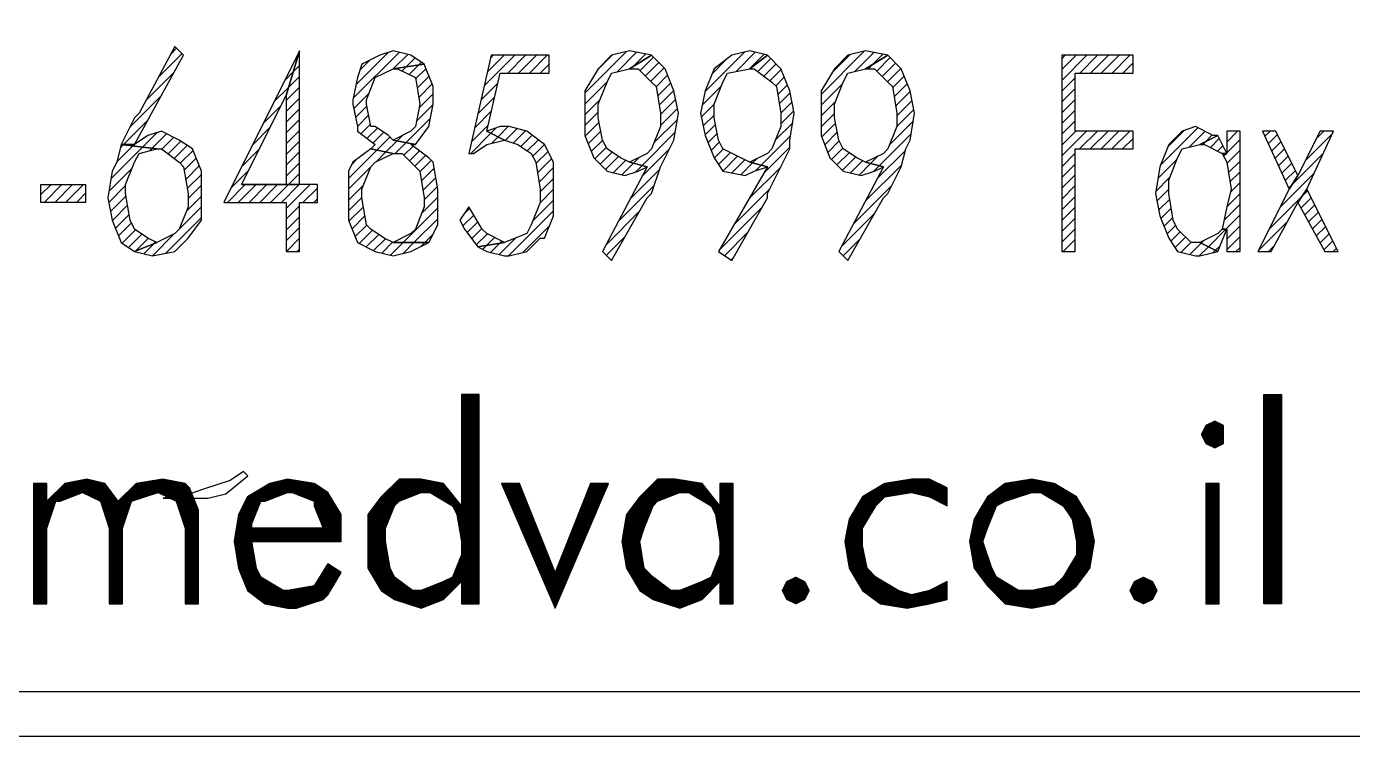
# Model space of a CAD drawing. Header units: millimetres. Extents: x 176729 to 176830, y 575987 to 576058.
# Drawn here: x 176743.15 to 176748.69, y 575986.62 to 575989.58 of the extents above; entities that cross this region are included whole.
import ezdxf

# ---------------------------------------------------------------- set-up
doc = ezdxf.new("R2010")
doc.units = ezdxf.units.MM
doc.layers.add('K_PEN_025', color=195, linetype='Continuous')
doc.layers.add('TR_TABLES', color=250, linetype='Continuous')

# ---------------------------------------------------------------- blocks, each defined once
blk = doc.blocks.new('dugma')
at = {"layer": 'K_PEN_025'}
h = blk.add_hatch(dxfattribs=at)
h.set_pattern_fill('ANSI31', color=256, scale=0.040979, style=0)
h.set_pattern_definition([(45, (-184708.688, -648435.831789), (-0.003622048478423, 0.003622048478423), [])])
h.paths.add_polyline_path([(806.092, 539.316), (805.793, 539.316), (805.793, 542.832), (806.092, 542.832)])
h.paths.add_polyline_path([(803.549, 539.541), (803.624, 539.691), (803.773, 539.765), (803.923, 539.691), (803.998, 539.541), (803.923, 539.391), (803.773, 539.316), (803.624, 539.391)])
h.paths.add_polyline_path([(805.045, 541.336), (804.821, 541.336), (804.821, 539.316), (805.045, 539.316)])
h.paths.add_polyline_path([(804.97, 542.384), (804.821, 542.309), (804.746, 542.159), (804.821, 542.01), (804.97, 541.935), (805.12, 542.01), (805.12, 542.159), (805.12, 542.309)])
h.paths.add_polyline_path([(800.482, 539.691), (800.183, 539.541), (799.883, 539.466), (800.482, 539.391)], flags=17)
h.paths.add_polyline_path([(800.482, 541.261), (799.883, 541.187), (800.183, 541.112), (800.482, 540.962)], flags=17)
h.paths.add_polyline_path([(801.454, 541.336), (801.155, 541.112), (800.931, 540.738), (800.856, 540.364), (800.931, 539.915), (801.155, 539.616), (801.454, 539.316), (801.903, 539.541), (801.679, 539.541), (801.305, 539.765), (801.23, 539.915), (801.08, 540.364), (801.155, 540.588), (801.305, 540.962), (801.454, 541.037), (801.903, 541.187)])
h.paths.add_polyline_path([(801.903, 541.411), (801.454, 541.336), (801.903, 541.187), (802.053, 541.187), (802.427, 540.962), (802.577, 540.738), (802.651, 540.364), (802.651, 540.139), (802.427, 539.765), (802.277, 539.616), (801.903, 539.541), (801.454, 539.316), (801.903, 539.242), (802.277, 539.316), (802.651, 539.616), (802.876, 539.915), (802.951, 540.364), (802.876, 540.738), (802.651, 541.112), (802.277, 541.336)])
h.paths.add_polyline_path([(797.714, 539.541), (797.789, 539.691), (797.939, 539.765), (798.088, 539.691), (798.163, 539.541), (798.088, 539.391), (797.939, 539.316), (797.789, 539.391)])
h.paths.add_polyline_path([(796.517, 539.765), (796.368, 539.691), (795.994, 539.541), (796.368, 539.391), (796.667, 539.691)])
h.paths.add_polyline_path([(796.368, 541.336), (795.994, 541.187), (796.143, 541.187), (796.517, 540.962), (796.667, 540.962)])
h.paths.add_polyline_path([(796.891, 541.336), (796.667, 541.336), (796.667, 540.962), (796.517, 540.962), (796.592, 540.813), (796.667, 540.364), (796.667, 540.139), (796.517, 539.765), (796.667, 539.691), (796.667, 539.316), (796.891, 539.316)])
h.paths.add_polyline_path([(795.919, 541.411), (795.62, 541.411), (795.32, 541.112), (795.096, 540.813), (795.021, 540.364), (795.096, 539.915), (795.32, 539.541), (795.545, 539.391), (795.994, 539.242), (796.368, 539.391), (795.994, 539.541), (795.844, 539.541), (795.545, 539.765), (795.395, 539.915), (795.32, 540.364), (795.395, 540.588), (795.545, 540.962), (795.62, 541.037), (795.994, 541.187), (796.368, 541.336)])
h.paths.add_polyline_path([(799.883, 541.411), (799.435, 541.336), (799.061, 541.112), (798.836, 540.738), (798.761, 540.364), (798.836, 539.915), (799.061, 539.541), (799.36, 539.316), (799.809, 539.242), (800.183, 539.316), (800.482, 539.391), (799.883, 539.466), (799.659, 539.541), (799.285, 539.765), (799.135, 539.915), (799.061, 540.289), (799.061, 540.588), (799.285, 540.962), (799.435, 541.112), (799.883, 541.187), (800.482, 541.261), (800.183, 541.411)])
h.paths.add_polyline_path([(792.178, 539.765), (792.029, 539.691), (791.655, 539.541), (792.029, 539.391), (792.328, 539.691)])
h.paths.add_polyline_path([(792.029, 541.336), (791.655, 541.187), (791.804, 541.187), (792.178, 540.962), (792.328, 540.962)])
h.paths.add_polyline_path([(792.627, 542.832), (792.328, 542.832), (792.328, 540.962), (792.178, 540.962), (792.253, 540.813), (792.328, 540.364), (792.328, 540.139), (792.178, 539.765), (792.328, 539.691), (792.328, 539.316), (792.627, 539.316)])
h.paths.add_polyline_path([(793.3, 541.336), (793.001, 541.336), (793.899, 539.242), (793.899, 539.84)])
h.paths.add_polyline_path([(790.084, 539.99), (789.859, 539.616), (789.411, 539.541), (790.084, 539.466), (790.308, 539.84)], flags=17)
h.paths.add_polyline_path([(789.859, 541.336), (789.411, 541.187), (789.485, 541.187), (789.859, 541.037), (789.859, 540.962), (790.009, 540.588), (788.812, 540.588), (790.308, 540.439), (790.308, 540.813), (790.084, 541.187)], flags=16)
h.paths.add_polyline_path([(791.655, 541.411), (791.281, 541.411), (790.981, 541.112), (790.757, 540.813), (790.757, 540.364), (790.757, 539.915), (790.981, 539.541), (791.206, 539.391), (791.655, 539.242), (792.029, 539.391), (791.655, 539.541), (791.505, 539.541), (791.206, 539.765), (791.131, 539.915), (791.056, 540.364), (791.056, 540.588), (791.206, 540.962), (791.281, 541.037), (791.655, 541.187), (792.029, 541.336)])
h.paths.add_polyline_path([(787.765, 541.261), (787.241, 541.187), (787.54, 541.037), (787.69, 540.588), (787.69, 539.316), (787.914, 539.316), (787.914, 540.738), (787.914, 540.887)])
h.paths.add_polyline_path([(787.316, 541.411), (786.867, 541.336), (786.568, 541.037), (786.269, 541.037), (786.418, 540.588), (786.418, 539.316), (786.643, 539.316), (786.643, 540.439), (786.643, 540.588), (786.792, 541.037), (787.241, 541.187), (787.765, 541.261), (787.69, 541.336)])
h.paths.add_polyline_path([(785.67, 541.336), (785.371, 541.037), (785.521, 541.037), (785.595, 541.037), (785.969, 541.187)])
h.paths.add_polyline_path([(785.371, 541.336), (785.147, 541.336), (785.147, 539.316), (785.371, 539.316), (785.371, 540.439), (785.371, 540.588), (785.521, 541.037), (785.371, 541.037)])
h.paths.add_polyline_path([(786.044, 541.411), (785.67, 541.336), (785.969, 541.187), (786.269, 541.037), (786.568, 541.037), (786.343, 541.336)])
h.paths.add_polyline_path([(789.411, 541.411), (789.111, 541.336), (788.737, 541.112), (788.588, 540.813), (788.513, 540.364), (788.588, 539.915), (788.737, 539.541), (789.037, 539.316), (789.411, 539.242), (789.56, 539.242), (790.009, 539.391), (790.084, 539.466), (789.411, 539.541), (789.336, 539.541), (788.962, 539.765), (788.887, 539.915), (788.812, 540.364), (790.308, 540.364), (790.308, 540.439), (788.812, 540.588), (788.812, 540.663), (788.962, 541.037), (789.037, 541.037), (789.411, 541.187), (789.859, 541.336)])
h.paths.add_polyline_path([(794.797, 541.336), (794.497, 541.336), (793.899, 539.84), (793.899, 539.242)])
h.paths.add_polyline_path([(782.213, 542.608), (782.063, 542.608), (781.614, 542.533), (781.24, 542.458), (781.166, 542.384), (780.792, 542.159), (780.492, 541.86), (780.343, 541.636), (780.193, 541.261), (780.118, 540.962), (780.043, 540.513), (780.118, 540.139), (780.193, 539.765), (780.418, 539.466), (780.717, 539.167), (780.941, 539.017), (781.315, 538.793), (781.614, 538.793), (782.063, 538.718), (782.362, 538.718), (782.811, 538.868), (782.063, 538.868), (781.914, 538.868), (781.465, 538.942), (781.091, 539.092), (780.792, 539.316), (780.717, 539.316), (780.492, 539.691), (780.343, 540.065), (780.268, 540.513), (780.343, 540.962), (780.418, 541.336), (780.642, 541.71), (780.941, 542.01), (781.166, 542.159), (781.54, 542.384), (781.764, 542.384), (782.213, 542.458), (782.886, 542.533), (782.662, 542.608)])
h.paths.add_polyline_path([(782.886, 542.533), (782.213, 542.458), (782.587, 542.458), (783.036, 542.309), (783.335, 542.084), (783.559, 541.86), (783.709, 541.561), (783.784, 541.112), (783.784, 540.887), (783.634, 540.439), (783.559, 540.289), (783.26, 539.99), (783.036, 539.84), (782.886, 539.84), (782.512, 539.691), (782.811, 539.616), (783.185, 539.691), (783.485, 539.915), (783.634, 540.065), (783.859, 540.439), (783.933, 540.663), (784.008, 541.112), (784.008, 541.336), (783.859, 541.71), (783.709, 541.935), (783.41, 542.234), (783.26, 542.384)])
h.paths.add_polyline_path([(782.063, 541.636), (781.689, 541.486), (781.39, 541.261), (781.315, 541.187), (781.166, 540.813), (781.091, 540.364), (781.091, 540.214), (781.24, 539.84), (781.315, 539.765), (781.764, 539.616), (782.138, 539.765), (781.764, 539.84), (781.39, 539.99), (781.315, 540.364), (781.315, 540.738), (781.54, 541.112), (781.689, 541.336), (782.063, 541.411), (782.437, 541.486)], flags=17)
h.paths.add_polyline_path([(782.961, 541.486), (782.737, 541.486), (782.662, 541.187), (782.587, 540.962), (782.437, 540.439), (782.437, 540.364), (782.213, 539.99), (782.138, 539.915), (781.764, 539.84), (782.138, 539.765), (782.362, 540.065), (782.587, 540.139), (782.662, 540.289)])
h.paths.add_polyline_path([(782.437, 541.486), (782.063, 541.411), (782.437, 541.336), (782.587, 540.962), (782.662, 541.187)], flags=17)
h.paths.add_polyline_path([(782.587, 540.139), (782.362, 540.065), (782.362, 539.99), (782.512, 539.691), (782.886, 539.84), (782.662, 539.84), (782.587, 539.99)], flags=17)
h.paths.add_polyline_path([(783.41, 539.316), (783.185, 539.167), (782.737, 539.017), (782.512, 538.942), (782.063, 538.868), (782.811, 538.868), (783.111, 538.942), (783.485, 539.242)])
h.paths.add_polyline_path([(778.473, 541.411), (778.099, 541.411), (777.799, 541.112), (777.575, 540.813), (777.575, 540.364), (777.575, 539.915), (777.799, 539.541), (778.024, 539.391), (778.473, 539.242), (778.847, 539.391), (778.473, 539.541), (778.323, 539.541), (778.024, 539.765), (777.949, 539.915), (777.874, 540.364), (777.874, 540.588), (778.024, 540.962), (778.099, 541.037), (778.473, 541.187), (778.847, 541.336)])
h.paths.add_polyline_path([(779.445, 541.336), (779.146, 541.336), (779.146, 540.962), (778.996, 540.962), (779.071, 540.813), (779.146, 540.364), (779.146, 540.139), (778.996, 539.765), (779.146, 539.691), (779.146, 539.316), (779.445, 539.316)])
h.paths.add_polyline_path([(778.847, 541.336), (778.473, 541.187), (778.622, 541.187), (778.996, 540.962), (779.146, 540.962)])
h.paths.add_polyline_path([(778.996, 539.765), (778.921, 539.691), (778.473, 539.541), (778.847, 539.391), (779.146, 539.691)])
h.paths.add_polyline_path([(777.276, 541.336), (776.976, 541.336), (776.378, 539.84), (776.378, 539.242)])
h.paths.add_polyline_path([(775.78, 541.336), (775.48, 541.336), (776.378, 539.242), (776.378, 539.84)])
h.paths.add_polyline_path([(775.106, 542.832), (774.807, 542.832), (774.807, 540.962), (774.657, 540.962), (774.732, 540.813), (774.807, 540.364), (774.807, 540.139), (774.657, 539.765), (774.807, 539.691), (774.807, 539.316), (775.106, 539.316)])
h.paths.add_polyline_path([(774.134, 541.411), (773.835, 541.411), (773.46, 541.112), (773.311, 540.813), (773.236, 540.364), (773.236, 539.915), (773.46, 539.541), (773.76, 539.391), (774.134, 539.242), (774.583, 539.391), (774.134, 539.541), (774.059, 539.541), (773.685, 539.765), (773.61, 539.915), (773.535, 540.364), (773.535, 540.588), (773.685, 540.962), (773.76, 541.037), (774.134, 541.187), (774.508, 541.336)])
h.paths.add_polyline_path([(774.508, 541.336), (774.134, 541.187), (774.283, 541.187), (774.657, 540.962), (774.807, 540.962)])
h.paths.add_polyline_path([(774.657, 539.765), (774.583, 539.691), (774.134, 539.541), (774.583, 539.391), (774.807, 539.691)])
h.paths.add_polyline_path([(771.964, 541.411), (771.59, 541.336), (771.216, 541.112), (771.067, 540.813), (770.992, 540.364), (771.067, 539.915), (771.216, 539.541), (771.516, 539.316), (771.964, 539.242), (772.114, 539.242), (772.488, 539.391), (772.563, 539.466), (771.964, 539.541), (771.815, 539.541), (771.441, 539.765), (771.366, 539.915), (771.291, 540.364), (772.787, 540.364), (772.787, 540.439), (771.291, 540.588), (771.291, 540.663), (771.516, 541.037), (771.89, 541.187), (772.338, 541.336)])
h.paths.add_polyline_path([(772.338, 541.336), (771.89, 541.187), (771.964, 541.187), (772.338, 541.037), (772.338, 540.962), (772.488, 540.588), (771.291, 540.588), (772.787, 540.439), (772.787, 540.813), (772.563, 541.187)], flags=16)
h.paths.add_polyline_path([(772.563, 539.99), (772.338, 539.616), (771.964, 539.541), (772.563, 539.466), (772.862, 539.84)])
h.paths.add_polyline_path([(769.795, 541.411), (769.346, 541.336), (769.122, 541.037), (768.822, 541.037), (768.897, 540.588), (768.897, 539.316), (769.197, 539.316), (769.197, 540.439), (769.197, 540.588), (769.271, 541.037), (769.346, 541.037), (769.72, 541.187), (770.244, 541.261), (770.169, 541.336)])
h.paths.add_polyline_path([(768.523, 541.411), (768.149, 541.336), (768.448, 541.187), (768.748, 541.037), (768.822, 541.037), (769.122, 541.037), (768.897, 541.336)])
h.paths.add_polyline_path([(767.85, 541.336), (767.626, 541.336), (767.626, 539.316), (767.85, 539.316), (767.85, 540.439), (767.925, 540.588), (768, 541.037), (767.85, 541.037)])
h.paths.add_polyline_path([(768.149, 541.336), (767.85, 541.037), (768, 541.037), (768.074, 541.037), (768.448, 541.187)])
h.paths.add_polyline_path([(770.244, 541.261), (769.72, 541.187), (770.019, 541.037), (770.094, 541.037), (770.169, 540.588), (770.169, 539.316), (770.468, 539.316), (770.468, 540.738), (770.393, 540.887)])
at = {"color": 0}
blk.add_lwpolyline([(729.977, 537.845), (828.326, 537.845), (828.326, 597.022), (729.977, 597.022)], close=True, dxfattribs=at)
at = {"layer": 'K_PEN_025'}
for p, q in [((787.237, 548.15), (787.638, 548.55)), ((787.444, 548.538), (787.547, 548.641)), ((789.582, 548.502), (789.611, 548.531)), ((790.514, 547.805), (791.282, 548.572)), ((790.56, 548.031), (791.098, 548.57)), ((791.19, 548.299), (791.427, 548.536)), ((792.711, 548.009), (793.224, 548.523)), ((792.764, 548.243), (793.043, 548.523)), ((792.817, 548.477), (792.862, 548.523)), ((793.106, 548.223), (793.406, 548.523)), ((793.287, 548.223), (793.587, 548.523)), ((793.469, 548.223), (793.768, 548.523)), ((794.398, 547.885), (795.098, 548.585)), ((794.612, 548.28), (794.857, 548.525)), ((794.941, 548.247), (795.267, 548.573)), ((795.214, 548.338), (795.418, 548.543)), ((796.415, 547.91), (797.081, 548.576)), ((796.939, 548.253), (797.26, 548.574)), ((797.165, 548.298), (797.405, 548.538)), ((798.363, 547.866), (799.089, 548.592)), ((798.547, 548.231), (798.848, 548.531)), ((798.932, 548.253), (799.248, 548.57)), ((799.227, 548.368), (799.399, 548.54)), ((802.403, 548.283), (802.642, 548.523)), ((802.403, 548.465), (802.461, 548.523)), ((802.403, 548.102), (802.823, 548.523)), ((802.705, 548.223), (803.004, 548.523)), ((802.886, 548.223), (803.185, 548.523)), ((803.067, 548.223), (803.366, 548.523)), ((803.248, 548.223), (803.547, 548.523)), ((789.505, 548.244), (789.611, 548.35)), ((789.544, 548.464), (789.582, 548.502)), ((790.627, 548.279), (790.783, 548.435)), ((791.189, 548.298), (791.19, 548.299)), ((791.332, 548.26), (791.402, 548.33)), ((791.402, 548.33), (791.549, 548.477)), ((791.453, 548.2), (791.613, 548.36)), ((791.56, 548.125), (791.734, 548.3)), ((791.613, 548.36), (791.658, 548.405)), ((793.65, 548.223), (793.8, 548.374)), ((795.173, 548.298), (795.214, 548.338)), ((795.325, 548.269), (795.55, 548.493)), ((795.416, 548.178), (795.64, 548.403)), ((795.506, 548.088), (795.731, 548.312)), ((796.531, 548.208), (796.785, 548.461)), ((797.301, 548.253), (797.518, 548.47)), ((797.405, 548.175), (797.609, 548.379)), ((799.158, 548.298), (799.227, 548.368)), ((799.3, 548.259), (799.524, 548.484)), ((799.39, 548.169), (799.615, 548.393)), ((799.481, 548.078), (799.705, 548.303)), ((803.429, 548.223), (803.6, 548.394)), ((787.031, 547.762), (787.512, 548.243)), ((789.363, 548.102), (789.505, 548.244)), ((789.427, 547.985), (789.611, 548.169)), ((791.585, 547.97), (791.786, 548.171)), ((794.398, 547.704), (794.777, 548.083)), ((795.596, 547.996), (795.789, 548.189)), ((797.508, 548.098), (797.695, 548.285)), ((797.603, 548.011), (797.747, 548.155)), ((799.563, 547.979), (799.759, 548.175)), ((802.403, 547.921), (802.627, 548.146)), ((789.182, 547.74), (789.427, 547.985)), ((789.386, 547.763), (789.611, 547.988)), ((790.522, 547.631), (790.778, 547.887)), ((791.611, 547.815), (791.838, 548.041)), ((791.619, 547.641), (791.855, 547.877)), ((792.657, 547.774), (792.938, 548.055)), ((795.622, 547.841), (795.84, 548.06)), ((795.647, 547.686), (795.892, 547.93)), ((796.37, 547.684), (796.689, 548.003)), ((797.637, 547.865), (797.799, 548.026)), ((797.663, 547.709), (797.846, 547.892)), ((798.363, 547.685), (798.727, 548.049)), ((799.589, 547.824), (799.811, 548.046)), ((799.615, 547.669), (799.861, 547.915)), ((802.403, 547.74), (802.627, 547.965)), ((786.76, 547.311), (787.291, 547.841)), ((789.001, 547.378), (789.3, 547.677)), ((789.386, 547.582), (789.611, 547.806)), ((790.552, 547.48), (790.739, 547.667)), ((791.574, 547.415), (791.854, 547.695)), ((792.604, 547.54), (792.884, 547.82)), ((794.398, 547.523), (794.655, 547.78)), ((795.67, 547.527), (795.923, 547.78)), ((795.67, 547.346), (795.953, 547.629)), ((796.356, 547.488), (796.568, 547.701)), ((797.689, 547.554), (797.876, 547.741)), ((798.363, 547.504), (798.606, 547.747)), ((799.635, 547.508), (799.891, 547.764)), ((802.403, 547.559), (802.627, 547.783)), ((786.657, 547.026), (787.069, 547.438)), ((789.386, 547.401), (789.611, 547.625)), ((789.386, 547.22), (789.611, 547.444)), ((790.582, 547.329), (790.769, 547.516)), ((791.398, 547.058), (791.809, 547.469)), ((792.551, 547.306), (792.83, 547.584)), ((794.398, 547.342), (794.623, 547.567)), ((795.563, 547.058), (795.952, 547.447)), ((796.386, 547.337), (796.568, 547.519)), ((797.69, 547.374), (797.906, 547.59)), ((798.363, 547.323), (798.588, 547.547)), ((799.515, 547.025), (799.913, 547.424)), ((799.635, 547.327), (799.921, 547.613)), ((802.403, 547.378), (802.627, 547.602)), ((802.403, 547.197), (802.627, 547.421)), ((786.975, 546.982), (787.22, 547.227)), ((787.136, 546.962), (787.381, 547.206)), ((788.82, 547.015), (789.119, 547.315)), ((789.386, 547.039), (789.611, 547.263)), ((790.641, 547.207), (790.8, 547.365)), ((790.745, 547.13), (790.918, 547.302)), ((790.848, 547.052), (791.026, 547.23)), ((792.484, 546.877), (792.823, 547.216)), ((792.498, 547.071), (792.775, 547.349)), ((792.823, 547.216), (792.911, 547.304)), ((792.944, 547.155), (793.114, 547.326)), ((793.066, 547.096), (793.262, 547.292)), ((793.202, 547.051), (793.406, 547.256)), ((794.403, 547.165), (794.638, 547.4)), ((794.454, 547.036), (794.668, 547.249)), ((795.36, 546.674), (795.916, 547.23)), ((796.416, 547.187), (796.591, 547.361)), ((796.466, 547.056), (796.621, 547.21)), ((797.601, 547.104), (797.888, 547.39)), ((798.373, 547.151), (798.606, 547.384)), ((798.425, 547.022), (798.636, 547.233)), ((799.34, 546.67), (799.877, 547.206)), ((802.403, 546.835), (802.819, 547.251)), ((802.403, 547.016), (802.638, 547.251)), ((802.701, 546.952), (803, 547.251)), ((802.882, 546.952), (803.181, 547.251)), ((803.063, 546.952), (803.362, 547.251)), ((803.244, 546.952), (803.543, 547.251)), ((804.06, 546.681), (804.685, 547.306)), ((804.18, 546.982), (804.462, 547.264)), ((804.542, 546.981), (804.806, 547.246)), ((804.814, 547.072), (804.927, 547.186)), ((805.171, 547.248), (805.173, 547.251)), ((805.171, 547.067), (805.354, 547.251)), ((805.81, 547.163), (805.898, 547.251)), ((805.867, 547.039), (806.022, 547.194)), ((806.499, 546.765), (806.95, 547.217)), ((806.68, 547.127), (806.803, 547.251)), ((786.448, 546.455), (786.975, 546.982)), ((786.545, 546.733), (786.814, 547.002)), ((786.605, 546.974), (786.653, 547.022)), ((786.653, 547.022), (786.657, 547.026)), ((786.814, 547.002), (786.839, 547.026)), ((786.839, 547.026), (786.848, 547.036)), ((787.096, 546.921), (787.136, 546.962)), ((787.3, 546.945), (787.501, 547.146)), ((787.404, 546.867), (787.619, 547.082)), ((787.507, 546.79), (787.728, 547.01)), ((789.386, 546.858), (789.611, 547.082)), ((790.909, 546.931), (791.13, 547.153)), ((791.06, 546.901), (791.247, 547.088)), ((791.217, 546.877), (791.398, 547.058)), ((791.247, 547.088), (791.338, 547.179)), ((791.364, 546.844), (791.519, 546.998)), ((791.547, 547.026), (791.549, 547.028)), ((791.549, 547.028), (791.581, 547.06)), ((792.836, 547.047), (792.944, 547.155)), ((793.325, 546.994), (793.515, 547.184)), ((793.434, 546.921), (793.619, 547.106)), ((793.524, 546.83), (793.722, 547.028)), ((794.506, 546.907), (794.699, 547.099)), ((794.565, 546.785), (794.759, 546.978)), ((796.518, 546.926), (796.659, 547.068)), ((797.358, 546.679), (797.851, 547.173)), ((797.402, 546.542), (797.839, 546.98)), ((798.476, 546.893), (798.67, 547.086)), ((798.54, 546.775), (798.73, 546.965)), ((803.425, 546.952), (803.6, 547.126)), ((804.768, 547.026), (804.814, 547.072)), ((804.898, 546.976), (805.047, 547.124)), ((805.019, 546.915), (805.107, 547.004)), ((805.171, 546.886), (805.395, 547.11)), ((805.924, 546.915), (806.082, 547.073)), ((787.608, 546.71), (787.825, 546.927)), ((787.675, 546.595), (787.877, 546.797)), ((788.639, 546.653), (788.938, 546.953)), ((789.386, 546.676), (789.611, 546.901)), ((790.434, 546.456), (790.909, 546.931)), ((790.493, 546.697), (790.569, 546.773)), ((790.889, 546.731), (791.06, 546.901)), ((791.455, 546.753), (791.622, 546.92)), ((791.546, 546.663), (791.726, 546.843)), ((791.632, 546.568), (791.823, 546.759)), ((793.579, 546.704), (793.784, 546.909)), ((793.605, 546.549), (793.844, 546.788)), ((794.656, 546.694), (794.857, 546.895)), ((794.746, 546.604), (794.966, 546.823)), ((794.876, 546.552), (795.083, 546.759)), ((795.215, 546.71), (795.318, 546.813)), ((795.363, 546.496), (795.82, 546.953)), ((796.571, 546.798), (796.722, 546.949)), ((796.643, 546.689), (796.843, 546.889)), ((796.715, 546.58), (796.964, 546.829)), ((796.864, 546.548), (797.084, 546.768)), ((797.213, 546.716), (797.283, 546.785)), ((798.63, 546.684), (798.833, 546.887)), ((798.721, 546.594), (798.942, 546.815)), ((798.856, 546.548), (799.061, 546.752)), ((799.195, 546.706), (799.322, 546.833)), ((799.306, 546.455), (799.778, 546.927)), ((802.403, 546.653), (802.627, 546.878)), ((804.016, 546.455), (804.338, 546.778)), ((805.118, 546.833), (805.161, 546.877)), ((805.161, 546.877), (805.167, 546.883)), ((805.174, 546.708), (805.395, 546.929)), ((805.2, 546.553), (805.395, 546.748)), ((805.981, 546.791), (806.143, 546.952)), ((806.038, 546.667), (806.203, 546.832)), ((806.268, 546.353), (806.795, 546.88)), ((786.412, 546.238), (786.804, 546.629)), ((787.701, 546.44), (787.929, 546.668)), ((787.727, 546.285), (787.965, 546.523)), ((788.458, 546.291), (788.757, 546.59)), ((789.386, 546.495), (789.611, 546.72)), ((789.425, 546.353), (789.611, 546.539)), ((790.434, 546.275), (790.805, 546.647)), ((791.658, 546.413), (791.872, 546.626)), ((793.631, 546.394), (793.875, 546.637)), ((795.021, 546.516), (795.215, 546.71)), ((795.162, 546.114), (795.655, 546.606)), ((795.248, 546.561), (795.36, 546.674)), ((797.015, 546.518), (797.213, 546.716)), ((797.153, 546.112), (797.687, 546.646)), ((797.263, 546.585), (797.358, 546.679)), ((799.001, 546.512), (799.195, 546.706)), ((799.105, 546.073), (799.718, 546.685)), ((799.242, 546.571), (799.34, 546.67)), ((802.403, 546.472), (802.627, 546.697)), ((805.225, 546.398), (805.395, 546.567)), ((806.062, 545.966), (806.64, 546.544)), ((806.096, 546.543), (806.263, 546.711)), ((806.153, 546.419), (806.324, 546.59)), ((785.272, 546.184), (785.441, 546.353)), ((785.323, 546.054), (785.622, 546.353)), ((785.504, 546.054), (785.803, 546.353)), ((785.685, 546.054), (785.984, 546.353)), ((786.409, 546.054), (786.693, 546.338)), ((787.741, 546.117), (787.965, 546.342)), ((788.402, 546.054), (788.701, 546.353)), ((788.583, 546.054), (788.882, 546.353)), ((788.764, 546.054), (789.063, 546.353)), ((788.945, 546.054), (789.244, 546.353)), ((789.126, 546.054), (789.425, 546.353)), ((789.307, 546.054), (789.606, 546.353)), ((789.386, 545.952), (789.787, 546.353)), ((789.606, 546.353), (789.611, 546.358)), ((789.669, 546.054), (789.91, 546.295)), ((790.434, 546.094), (790.685, 546.345)), ((791.684, 546.257), (791.898, 546.471)), ((791.705, 546.098), (791.923, 546.316)), ((793.65, 546.232), (793.875, 546.456)), ((794.961, 545.731), (795.564, 546.335)), ((798.904, 545.69), (799.553, 546.339)), ((802.403, 546.291), (802.627, 546.516)), ((802.403, 546.11), (802.627, 546.335)), ((803.979, 546.238), (804.217, 546.476)), ((805.231, 546.222), (805.395, 546.386)), ((806.21, 546.295), (806.268, 546.353)), ((785.866, 546.054), (786.02, 546.208)), ((786.439, 545.903), (786.7, 546.163)), ((787.712, 545.908), (787.965, 546.161)), ((789.85, 546.054), (789.91, 546.114)), ((790.434, 545.913), (790.658, 546.137)), ((791.664, 545.875), (791.93, 546.141)), ((793.527, 545.747), (793.875, 546.094)), ((793.648, 546.049), (793.875, 546.275)), ((796.904, 545.682), (797.506, 546.284)), ((802.403, 545.929), (802.627, 546.154)), ((803.999, 546.077), (804.198, 546.276)), ((804.029, 545.926), (804.214, 546.11)), ((805.171, 545.981), (805.395, 546.205)), ((805.881, 545.604), (806.441, 546.164)), ((806.418, 545.961), (806.59, 546.132)), ((806.441, 546.164), (806.53, 546.253)), ((786.47, 545.752), (786.726, 546.008)), ((786.522, 545.623), (786.752, 545.853)), ((787.591, 545.606), (787.965, 545.98)), ((789.386, 545.771), (789.611, 545.995)), ((790.44, 545.738), (790.683, 545.981)), ((791.35, 545.381), (791.93, 545.96)), ((792.376, 545.863), (792.468, 545.955)), ((793.118, 545.156), (793.875, 545.913)), ((794.76, 545.349), (795.321, 545.91)), ((796.655, 545.252), (797.377, 545.975)), ((798.703, 545.308), (799.259, 545.865)), ((802.403, 545.748), (802.627, 545.972)), ((804.067, 545.783), (804.239, 545.955)), ((805.126, 545.754), (805.395, 546.024)), ((806.482, 545.843), (806.65, 546.012)), ((806.546, 545.726), (806.711, 545.891)), ((786.573, 545.493), (786.79, 545.71)), ((787.368, 545.201), (787.965, 545.798)), ((789.386, 545.59), (789.611, 545.814)), ((789.386, 545.409), (789.611, 545.633)), ((790.492, 545.609), (790.709, 545.826)), ((790.544, 545.48), (790.738, 545.674)), ((791.531, 545.381), (791.93, 545.779)), ((792.352, 545.658), (792.536, 545.842)), ((792.422, 545.547), (792.604, 545.729)), ((793.357, 545.214), (793.81, 545.667)), ((802.403, 545.567), (802.627, 545.791)), ((804.119, 545.653), (804.265, 545.8)), ((804.171, 545.524), (804.316, 545.669)), ((805.157, 545.605), (805.395, 545.843)), ((805.171, 545.437), (805.395, 545.662)), ((805.699, 545.242), (806.194, 545.736)), ((806.61, 545.609), (806.771, 545.77)), ((806.674, 545.492), (806.832, 545.649)), ((786.632, 545.371), (786.857, 545.596)), ((786.741, 545.299), (786.965, 545.523)), ((786.862, 545.239), (787.075, 545.452)), ((787.142, 545.156), (787.515, 545.53)), ((789.39, 545.231), (789.611, 545.452)), ((790.612, 545.366), (790.833, 545.588)), ((790.732, 545.306), (790.942, 545.516)), ((790.853, 545.246), (791.053, 545.445)), ((791.712, 545.381), (791.848, 545.516)), ((792.5, 545.443), (792.672, 545.615)), ((792.577, 545.34), (792.763, 545.525)), ((792.749, 545.33), (792.883, 545.465)), ((792.96, 545.179), (793.234, 545.454)), ((792.966, 545.366), (793.004, 545.405)), ((794.76, 545.168), (795.079, 545.488)), ((796.746, 545.162), (797.136, 545.552)), ((798.735, 545.159), (799.018, 545.442)), ((802.403, 545.386), (802.627, 545.61)), ((802.429, 545.231), (802.627, 545.429)), ((804.232, 545.404), (804.39, 545.562)), ((804.305, 545.296), (804.481, 545.472)), ((804.742, 545.371), (804.782, 545.411)), ((804.863, 545.31), (805.157, 545.605)), ((805.171, 545.256), (805.395, 545.48)), ((806.738, 545.375), (806.892, 545.529)), ((806.802, 545.257), (806.952, 545.408)), ((786.852, 545.229), (786.862, 545.239)), ((786.997, 545.193), (787.164, 545.359)), ((787.164, 545.359), (787.196, 545.391)), ((789.571, 545.231), (789.611, 545.271)), ((790.992, 545.204), (791.173, 545.385)), ((791.137, 545.167), (791.35, 545.381)), ((791.349, 545.198), (791.531, 545.381)), ((791.645, 545.313), (791.712, 545.381)), ((792.684, 545.265), (792.749, 545.33)), ((792.815, 545.215), (792.966, 545.366)), ((802.61, 545.231), (802.627, 545.248)), ((804.406, 545.216), (804.571, 545.381)), ((804.551, 545.18), (804.742, 545.371)), ((804.709, 545.156), (804.863, 545.31)), ((804.946, 545.212), (804.983, 545.25)), ((804.983, 545.25), (805.059, 545.325)), ((805.327, 545.231), (805.395, 545.299)), ((805.87, 545.231), (805.977, 545.338)), ((806.957, 545.231), (807.013, 545.287)), ((796.855, 545.09), (796.894, 545.13))]:
    blk.add_line(p, q, dxfattribs=at)
at = {"layer": 'K_PEN_025', "flags": 128}
for points in [[(787.516, 548.672), (786.918, 547.55), (786.843, 547.475), (786.618, 547.026), (786.843, 547.026), (787.666, 548.523), (787.516, 548.672)], [(789.611, 548.597), (788.339, 546.054), (789.386, 546.054), (789.386, 545.231), (789.611, 545.231), (789.611, 546.054), (789.91, 546.054), (789.91, 546.353), (789.611, 546.353), (788.638, 546.353), (789.386, 547.849), (789.611, 548.597)], [(789.611, 548.597), (789.386, 547.849), (789.386, 546.353), (788.638, 546.353), (789.611, 546.353), (789.611, 548.597)], [(791.182, 548.597), (790.957, 548.523), (790.658, 548.373), (790.583, 548.149), (790.508, 547.774), (790.508, 547.7), (790.583, 547.326), (790.583, 547.251), (790.882, 547.026), (790.808, 546.952), (791.182, 546.877), (791.331, 546.877), (791.556, 546.652), (791.63, 546.578), (791.705, 546.129), (791.705, 545.979), (791.556, 545.605), (791.481, 545.53), (791.182, 545.381), (791.78, 545.381), (791.93, 545.68), (791.93, 546.129), (791.93, 546.278), (791.855, 546.727), (791.78, 546.802), (791.481, 547.026), (791.556, 547.026), (791.182, 547.101), (791.107, 547.176), (790.882, 547.326), (790.808, 547.326), (790.733, 547.7), (790.733, 547.774), (790.882, 548.149), (790.882, 548.149), (791.182, 548.298), (791.705, 548.373), (791.481, 548.523), (791.182, 548.597)], [(793.8, 548.523), (792.827, 548.523), (792.453, 546.877), (792.528, 546.877), (792.753, 547.026), (793.052, 547.101), (792.753, 547.251), (792.977, 548.223), (793.8, 548.223), (793.8, 548.523)], [(795.146, 548.597), (794.847, 548.523), (794.623, 548.298), (794.398, 547.924), (794.398, 547.55), (794.398, 547.176), (794.548, 546.802), (794.772, 546.578), (795.072, 546.503), (795.296, 546.578), (795.446, 546.652), (795.146, 546.727), (794.997, 546.802), (794.772, 546.952), (794.698, 547.101), (794.623, 547.475), (794.623, 547.7), (794.772, 548.074), (794.847, 548.223), (795.146, 548.298), (795.52, 548.523), (795.146, 548.597)], [(795.52, 548.523), (795.146, 548.298), (795.296, 548.298), (795.52, 548.074), (795.595, 547.999), (795.67, 547.55), (795.67, 547.326), (795.52, 546.952), (795.446, 546.877), (795.146, 546.727), (795.446, 546.652), (794.698, 545.231), (794.847, 545.081), (795.446, 546.129), (795.52, 546.204), (795.67, 546.652), (795.82, 546.952), (795.894, 547.101), (795.969, 547.55), (795.894, 547.924), (795.745, 548.298), (795.52, 548.523)], [(797.166, 548.597), (796.867, 548.523), (796.568, 548.298), (796.418, 547.924), (796.343, 547.55), (796.418, 547.176), (796.568, 546.802), (796.717, 546.578), (797.091, 546.503), (797.241, 546.578), (797.465, 546.652), (797.166, 546.727), (797.017, 546.802), (796.717, 546.952), (796.643, 547.101), (796.568, 547.475), (796.568, 547.7), (796.717, 548.074), (796.792, 548.223), (797.166, 548.298), (797.465, 548.523), (797.166, 548.597)], [(797.465, 548.523), (797.166, 548.298), (797.241, 548.298), (797.54, 548.074), (797.615, 547.999), (797.69, 547.55), (797.69, 547.326), (797.54, 546.952), (797.465, 546.877), (797.166, 546.727), (797.465, 546.652), (796.643, 545.231), (796.867, 545.081), (797.465, 546.129), (797.465, 546.204), (797.69, 546.652), (797.839, 546.952), (797.839, 547.101), (797.914, 547.55), (797.839, 547.924), (797.69, 548.298), (797.465, 548.523)], [(799.111, 548.597), (798.812, 548.523), (798.588, 548.298), (798.363, 547.924), (798.363, 547.55), (798.363, 547.176), (798.513, 546.802), (798.737, 546.578), (799.036, 546.503), (799.261, 546.578), (799.41, 546.652), (799.111, 546.727), (798.962, 546.802), (798.737, 546.952), (798.662, 547.101), (798.588, 547.475), (798.588, 547.7), (798.737, 548.074), (798.812, 548.223), (799.111, 548.298), (799.485, 548.523), (799.111, 548.597)], [(799.485, 548.523), (799.111, 548.298), (799.261, 548.298), (799.485, 548.074), (799.56, 547.999), (799.635, 547.55), (799.635, 547.326), (799.485, 546.952), (799.41, 546.877), (799.111, 546.727), (799.41, 546.652), (798.662, 545.231), (798.812, 545.081), (799.41, 546.129), (799.485, 546.204), (799.71, 546.652), (799.784, 546.952), (799.859, 547.101), (799.934, 547.55), (799.859, 547.924), (799.71, 548.298), (799.485, 548.523)], [(803.6, 548.523), (802.403, 548.523), (802.403, 545.231), (802.627, 545.231), (802.627, 546.952), (803.6, 546.952), (803.6, 547.251), (802.627, 547.251), (802.627, 548.223), (803.6, 548.223), (803.6, 548.523)], [(791.705, 548.373), (791.182, 548.298), (791.256, 548.298), (791.556, 548.149), (791.556, 548.149), (791.63, 547.7), (791.63, 547.7), (791.556, 547.326), (791.481, 547.251), (791.182, 547.101), (791.556, 547.026), (791.78, 547.326), (791.78, 547.326), (791.855, 547.7), (791.855, 547.999), (791.705, 548.373)], [(787.292, 547.251), (787.067, 547.176), (786.843, 547.026), (786.618, 547.026), (787.217, 546.952), (787.292, 546.952), (787.591, 546.727), (787.666, 546.652), (787.741, 546.204), (787.741, 545.979), (787.591, 545.605), (787.516, 545.53), (787.217, 545.381), (786.843, 545.231), (787.142, 545.156), (787.516, 545.231), (787.741, 545.455), (787.965, 545.755), (787.965, 546.204), (787.965, 546.578), (787.815, 546.952), (787.591, 547.101), (787.292, 547.251)], [(793.127, 547.326), (792.977, 547.326), (792.753, 547.251), (793.052, 547.101), (793.276, 547.026), (793.501, 546.877), (793.575, 546.727), (793.65, 546.278), (793.65, 546.054), (793.501, 545.68), (793.426, 545.53), (793.052, 545.381), (792.603, 545.306), (792.753, 545.231), (793.052, 545.156), (793.127, 545.156), (793.426, 545.231), (793.65, 545.455), (793.725, 545.455), (793.875, 545.83), (793.875, 546.278), (793.875, 546.727), (793.725, 547.026), (793.426, 547.251), (793.127, 547.326)], [(804.647, 547.326), (804.422, 547.251), (804.198, 547.026), (804.048, 546.652), (803.974, 546.204), (804.048, 545.83), (804.198, 545.455), (804.348, 545.231), (804.647, 545.156), (804.722, 545.156), (805.021, 545.231), (805.021, 545.231), (804.722, 545.381), (804.572, 545.381), (804.348, 545.605), (804.273, 545.755), (804.198, 546.204), (804.198, 546.428), (804.348, 546.802), (804.422, 546.952), (804.722, 547.026), (805.021, 547.176), (804.946, 547.176), (804.647, 547.326)], [(805.395, 547.251), (805.171, 547.251), (805.171, 546.877), (805.096, 546.877), (805.171, 546.727), (805.245, 546.278), (805.171, 545.979), (805.096, 545.605), (805.171, 545.605), (805.171, 545.231), (805.395, 545.231), (805.395, 547.251)], [(806.966, 547.251), (806.741, 547.251), (806.367, 546.503), (806.218, 546.278), (805.694, 545.231), (805.919, 545.231), (806.367, 546.054), (806.517, 546.278), (806.966, 547.251)], [(805.993, 547.251), (805.769, 547.251), (806.218, 546.278), (806.367, 546.503), (805.993, 547.251)], [(786.618, 547.026), (786.544, 546.727), (786.469, 546.578), (786.394, 546.129), (786.469, 545.755), (786.618, 545.381), (786.843, 545.231), (787.217, 545.381), (787.067, 545.455), (786.843, 545.605), (786.768, 545.755), (786.693, 546.204), (786.693, 546.353), (786.843, 546.727), (786.918, 546.877), (787.217, 546.952), (786.618, 547.026)], [(805.021, 547.176), (804.722, 547.026), (804.796, 547.026), (805.096, 546.877), (805.171, 546.877), (805.171, 546.877), (805.021, 547.176)], [(790.808, 546.952), (790.508, 546.727), (790.434, 546.578), (790.434, 546.129), (790.434, 545.755), (790.583, 545.381), (790.882, 545.231), (791.182, 545.156), (791.481, 545.231), (791.78, 545.381), (791.182, 545.381), (791.032, 545.455), (790.808, 545.605), (790.733, 545.68), (790.658, 546.129), (790.658, 546.278), (790.808, 546.652), (790.882, 546.727), (791.182, 546.877), (790.808, 546.952)], [(785.272, 546.353), (786.02, 546.353), (786.02, 546.054), (785.272, 546.054), (785.272, 546.353), (785.272, 546.353)], [(806.517, 546.278), (806.367, 546.054), (806.816, 545.231), (807.041, 545.231), (806.517, 546.278)], [(792.453, 545.979), (792.304, 545.755), (792.379, 545.605), (792.603, 545.306), (793.052, 545.381), (793.052, 545.381), (792.753, 545.53), (792.678, 545.605), (792.453, 545.979)], [(805.096, 545.605), (805.021, 545.53), (804.722, 545.381), (805.021, 545.231), (805.171, 545.605), (805.096, 545.605)], [(792.627, 542.832), (792.328, 542.832), (792.328, 540.962), (792.178, 540.962), (792.253, 540.813), (792.328, 540.364), (792.328, 540.139), (792.178, 539.765), (792.328, 539.691), (792.328, 539.316), (792.627, 539.316), (792.627, 542.832)], [(806.092, 539.316), (805.793, 539.316), (805.793, 542.832), (806.092, 542.832), (806.092, 539.316), (806.092, 539.316)], [(804.97, 542.384), (804.821, 542.309), (804.746, 542.159), (804.821, 542.01), (804.97, 541.935), (805.12, 542.01), (805.12, 542.159), (805.12, 542.309), (804.97, 542.384)], [(786.044, 541.411), (785.67, 541.336), (785.969, 541.187), (786.269, 541.037), (786.269, 541.037), (786.568, 541.037), (786.343, 541.336), (786.044, 541.411)], [(787.316, 541.411), (786.867, 541.336), (786.568, 541.037), (786.269, 541.037), (786.418, 540.588), (786.418, 539.316), (786.643, 539.316), (786.643, 540.439), (786.643, 540.588), (786.792, 541.037), (786.792, 541.037), (787.241, 541.187), (787.765, 541.261), (787.69, 541.336), (787.316, 541.411)], [(788.672, 541.539), (788.447, 541.389), (787.998, 541.24), (787.774, 541.165), (787.325, 541.09), (788.073, 541.09), (788.372, 541.165), (788.746, 541.464), (788.672, 541.539)], [(789.411, 541.411), (789.111, 541.336), (788.737, 541.112), (788.588, 540.813), (788.513, 540.364), (788.588, 539.915), (788.737, 539.541), (789.037, 539.316), (789.411, 539.242), (789.56, 539.242), (790.009, 539.391), (790.084, 539.466), (789.411, 539.541), (789.336, 539.541), (788.962, 539.765), (788.887, 539.915), (788.812, 540.364), (790.308, 540.364), (790.308, 540.439), (788.812, 540.588), (788.812, 540.663), (788.962, 541.037), (789.037, 541.037), (789.411, 541.187), (789.859, 541.336), (789.411, 541.411)], [(791.655, 541.411), (791.281, 541.411), (790.981, 541.112), (790.757, 540.813), (790.757, 540.364), (790.757, 539.915), (790.981, 539.541), (791.206, 539.391), (791.655, 539.242), (791.655, 539.242), (792.029, 539.391), (792.029, 539.391), (791.655, 539.541), (791.505, 539.541), (791.206, 539.765), (791.131, 539.915), (791.056, 540.364), (791.056, 540.588), (791.206, 540.962), (791.281, 541.037), (791.655, 541.187), (792.029, 541.336), (792.029, 541.336), (791.655, 541.411)], [(795.919, 541.411), (795.62, 541.411), (795.32, 541.112), (795.096, 540.813), (795.021, 540.364), (795.096, 539.915), (795.32, 539.541), (795.545, 539.391), (795.994, 539.242), (795.994, 539.242), (796.368, 539.391), (796.368, 539.391), (795.994, 539.541), (795.844, 539.541), (795.545, 539.765), (795.395, 539.915), (795.32, 540.364), (795.395, 540.588), (795.545, 540.962), (795.62, 541.037), (795.994, 541.187), (796.368, 541.336), (796.368, 541.336), (795.919, 541.411)], [(799.883, 541.411), (799.883, 541.411), (799.435, 541.336), (799.061, 541.112), (799.061, 541.112), (798.836, 540.738), (798.761, 540.364), (798.836, 539.915), (799.061, 539.541), (799.36, 539.316), (799.809, 539.242), (800.183, 539.316), (800.482, 539.391), (799.883, 539.466), (799.659, 539.541), (799.285, 539.765), (799.135, 539.915), (799.061, 540.289), (799.061, 540.588), (799.285, 540.962), (799.435, 541.112), (799.883, 541.187), (800.482, 541.261), (800.183, 541.411), (799.883, 541.411)], [(801.903, 541.411), (801.454, 541.336), (801.903, 541.187), (802.053, 541.187), (802.427, 540.962), (802.577, 540.738), (802.651, 540.364), (802.651, 540.139), (802.427, 539.765), (802.277, 539.616), (801.903, 539.541), (801.454, 539.316), (801.903, 539.242), (802.277, 539.316), (802.651, 539.616), (802.876, 539.915), (802.951, 540.364), (802.876, 540.738), (802.651, 541.112), (802.277, 541.336), (801.903, 541.411)], [(785.371, 541.336), (785.147, 541.336), (785.147, 539.316), (785.371, 539.316), (785.371, 540.439), (785.371, 540.588), (785.521, 541.037), (785.371, 541.037), (785.371, 541.336)], [(785.67, 541.336), (785.371, 541.037), (785.521, 541.037), (785.595, 541.037), (785.969, 541.187), (785.67, 541.336)], [(787.765, 541.261), (787.241, 541.187), (787.54, 541.037), (787.54, 541.037), (787.69, 540.588), (787.69, 539.316), (787.914, 539.316), (787.914, 540.738), (787.914, 540.887), (787.765, 541.261)], [(789.859, 541.336), (789.411, 541.187), (789.485, 541.187), (789.859, 541.037), (789.859, 540.962), (790.009, 540.588), (788.812, 540.588), (790.308, 540.439), (790.308, 540.813), (790.084, 541.187), (789.859, 541.336)], [(792.029, 541.336), (791.655, 541.187), (791.804, 541.187), (792.178, 540.962), (792.328, 540.962), (792.328, 540.962), (792.029, 541.336)], [(793.3, 541.336), (793.001, 541.336), (793.899, 539.242), (793.899, 539.84), (793.3, 541.336)], [(794.797, 541.336), (794.497, 541.336), (793.899, 539.84), (793.899, 539.242), (794.797, 541.336)], [(796.368, 541.336), (795.994, 541.187), (796.143, 541.187), (796.517, 540.962), (796.667, 540.962), (796.667, 540.962), (796.368, 541.336)], [(796.891, 541.336), (796.667, 541.336), (796.667, 540.962), (796.517, 540.962), (796.592, 540.813), (796.667, 540.364), (796.667, 540.139), (796.517, 539.765), (796.667, 539.691), (796.667, 539.316), (796.891, 539.316), (796.891, 541.336)], [(800.482, 541.261), (799.883, 541.187), (800.183, 541.112), (800.482, 540.962), (800.482, 541.261)], [(801.454, 541.336), (801.155, 541.112), (800.931, 540.738), (800.856, 540.364), (800.931, 539.915), (801.155, 539.616), (801.454, 539.316), (801.903, 539.541), (801.679, 539.541), (801.305, 539.765), (801.23, 539.915), (801.08, 540.364), (801.155, 540.588), (801.305, 540.962), (801.454, 541.037), (801.903, 541.187), (801.454, 541.336)], [(805.045, 541.336), (804.821, 541.336), (804.821, 539.316), (805.045, 539.316), (805.045, 541.336)], [(790.084, 539.99), (790.084, 539.99), (789.859, 539.616), (789.411, 539.541), (790.084, 539.466), (790.308, 539.84), (790.084, 539.99)], [(792.178, 539.765), (792.029, 539.691), (791.655, 539.541), (792.029, 539.391), (792.328, 539.691), (792.178, 539.765)], [(796.517, 539.765), (796.368, 539.691), (795.994, 539.541), (796.368, 539.391), (796.667, 539.691), (796.517, 539.765)], [(797.714, 539.541), (797.789, 539.691), (797.789, 539.691), (797.939, 539.765), (797.939, 539.765), (798.088, 539.691), (798.088, 539.691), (798.163, 539.541), (798.163, 539.541), (798.088, 539.391), (798.088, 539.391), (797.939, 539.316), (797.939, 539.316), (797.789, 539.391), (797.789, 539.391), (797.714, 539.541), (797.714, 539.541), (797.714, 539.541), (797.714, 539.541)], [(800.482, 539.691), (800.183, 539.541), (799.883, 539.466), (800.482, 539.391), (800.482, 539.691)], [(803.549, 539.541), (803.624, 539.691), (803.624, 539.691), (803.773, 539.765), (803.773, 539.765), (803.923, 539.691), (803.923, 539.691), (803.998, 539.541), (803.998, 539.541), (803.923, 539.391), (803.923, 539.391), (803.773, 539.316), (803.773, 539.316), (803.624, 539.391), (803.624, 539.391), (803.549, 539.541), (803.549, 539.541), (803.549, 539.541), (803.549, 539.541)]]:
    blk.add_lwpolyline(points, dxfattribs=at)
at = {"layer": 'TR_TABLES'}
blk.add_lwpolyline([(1134.801, 537.09), (729.079, 537.09), (729.079, 825.276)], dxfattribs=at)

msp = doc.modelspace()

# ---------------------------------------------------------------- block references
at = {"xscale": 0.2489010165445507, "yscale": 0.2489010165445507, "zscale": 0.2489010165331615}
msp.add_blockref('dugma', (176547.7574, 575852.9332), dxfattribs=at)

doc.saveas('drawing.dxf')
